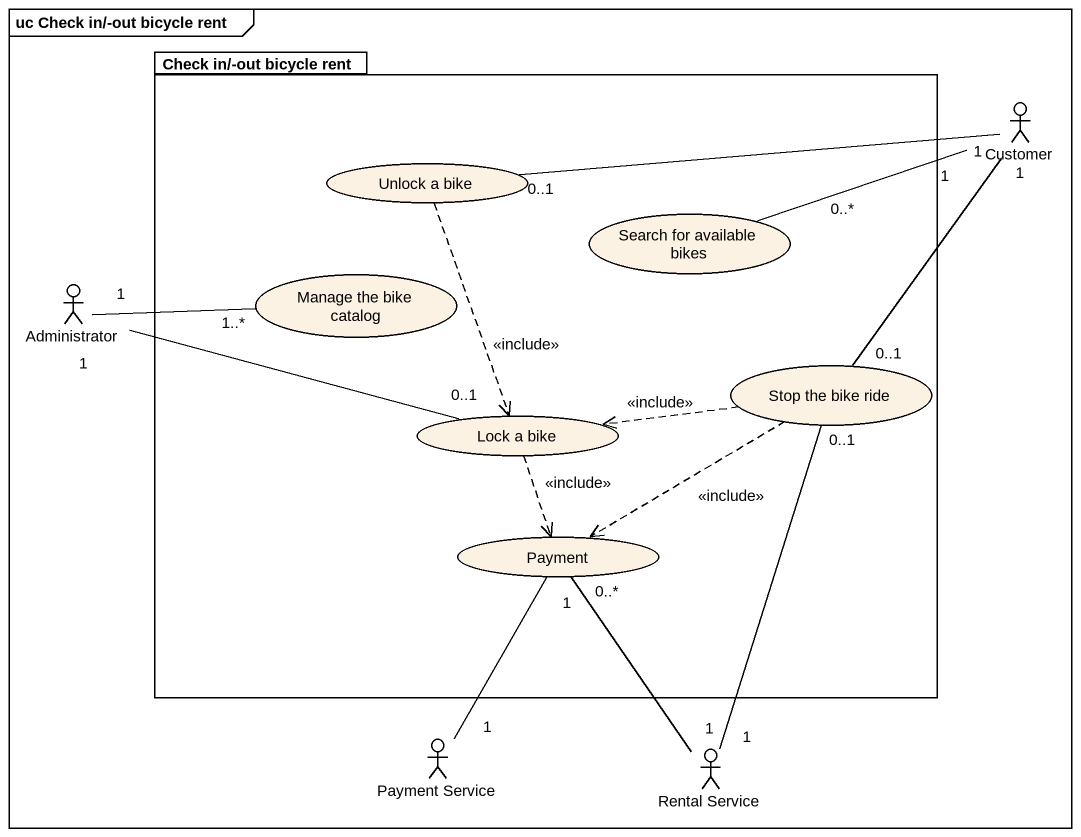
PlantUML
@startuml
mainframe uc Check in/-out bicycle rent
package "Check in/-out bicycle rent" as Check_in_out_bicycle_rent {
  usecase "Unlock a bike" as Unlock_a_bike
  usecase "Search for available bikes" as Search_for_available_bikes
  usecase "Manage the bike catalog" as Manage_the_bike_catalog
  usecase "Lock a bike" as Lock_a_bike
  usecase "Stop the bike ride" as Stop_the_bike_ride
  usecase Payment
}
actor Customer
actor Administrator
actor "Payment Service" as Payment_Service
actor "Rental Service" as Rental_Service
Unlock_a_bike "0..1" -right- "1" Customer
Unlock_a_bike ..> Lock_a_bike : <<include>>
Customer "1" -left- "0..*" Search_for_available_bikes
Customer "1" -- "0..1" Stop_the_bike_ride
Administrator "1" -right- "0..1" Lock_a_bike
Manage_the_bike_catalog "1..*" -left- "1" Administrator
Lock_a_bike ..> Payment : <<include>>
Stop_the_bike_ride .left.> Lock_a_bike : <<include>>
Stop_the_bike_ride .left.> Payment : <<include>>
Payment_Service "1" -up- "1" Payment
Rental_Service "1" -up- "0..1" Stop_the_bike_ride
Rental_Service "1" -up- "0..*" Payment
@enduml
